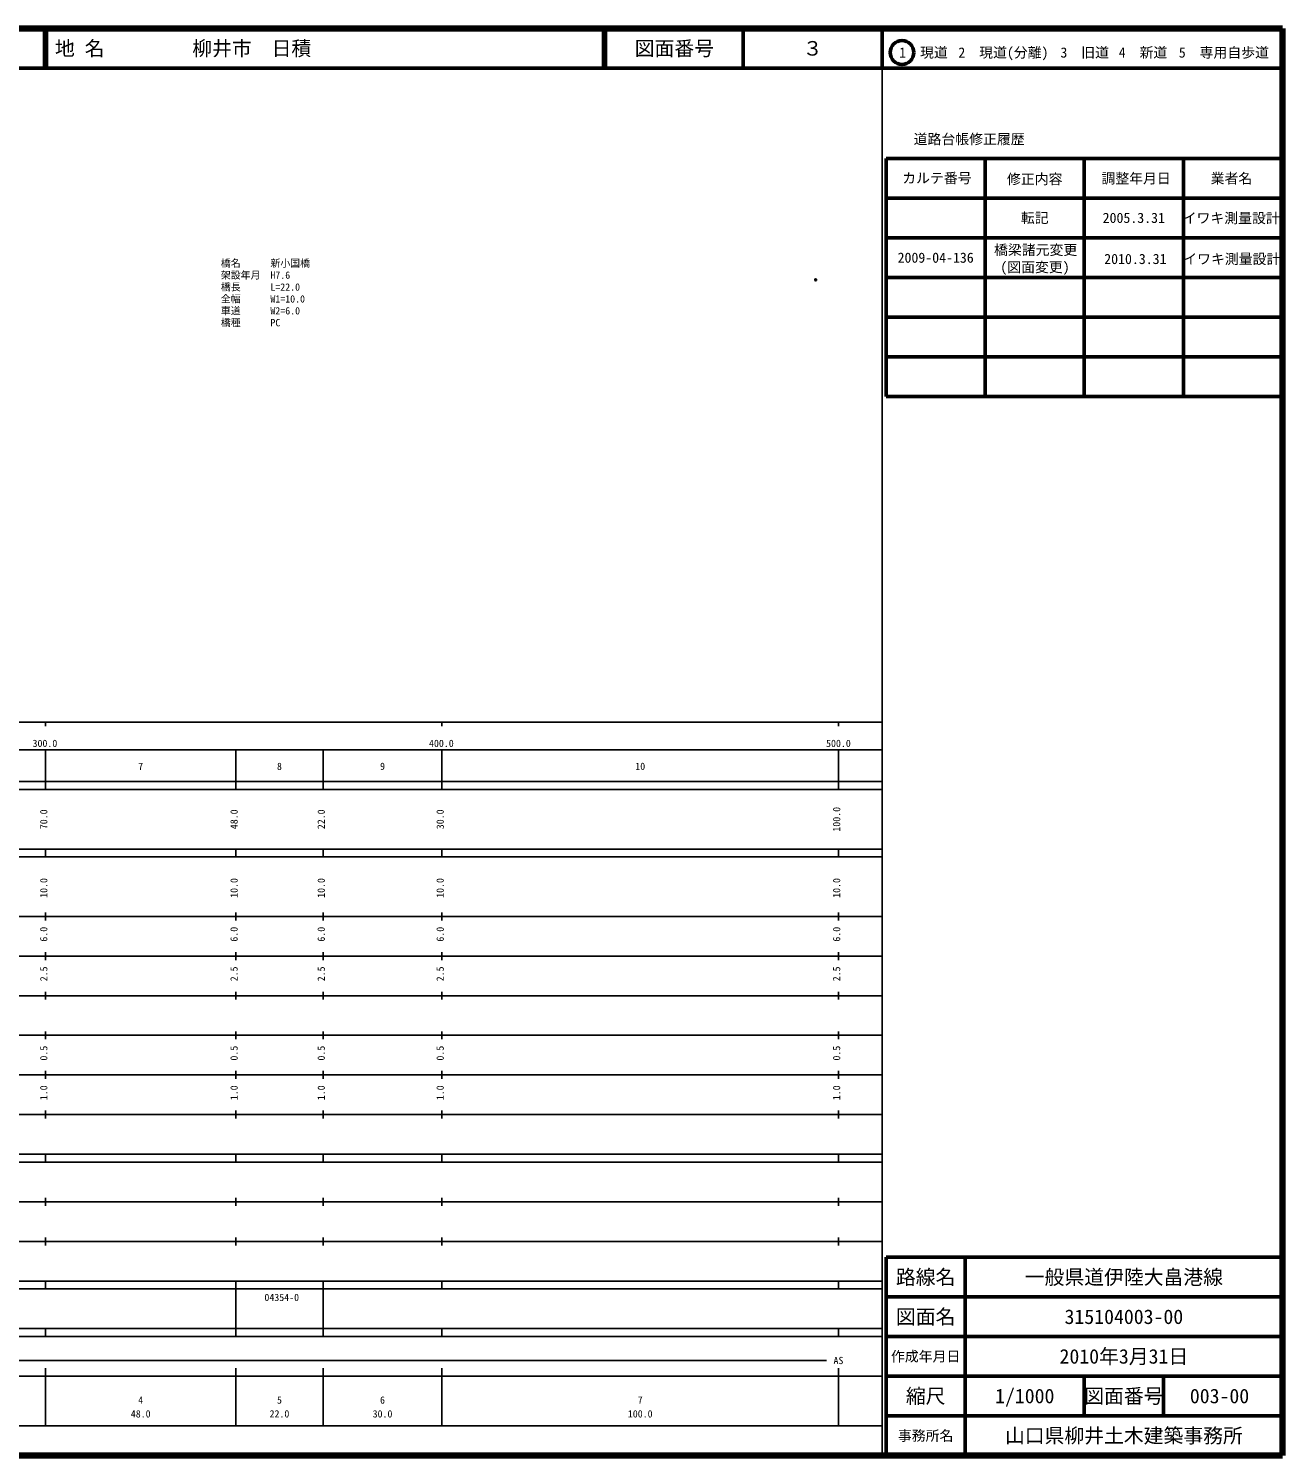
# Model space of a CAD drawing. Units: millimetres on the paper, with parts at other scales. Extents: x 40 to 680, y 20 to 380.
# Drawn here: x 363.7 to 680, y 20 to 380 of the extents above; entities that cross this region are included whole.
import ezdxf
from ezdxf.enums import TextEntityAlignment as Align

# ---------------------------------------------------------------- set-up
doc = ezdxf.new("R2010")
doc.units = ezdxf.units.MM
doc.header["$PDMODE"] = 32
doc.header["$PDSIZE"] = 0.5
for name, color, linetype in [('M-OTRS', 6, 'Continuous'), ('M-STR-HTXT', 7, 'Continuous'), ('M-TTL-TXT', 7, 'Continuous')]:
    doc.layers.add(name, color=color, linetype=linetype)
for name, color, linetype, lineweight in [('M-TTL', 2, 'Continuous', 140), ('M-TTL-BAND', 7, 'Continuous', 25), ('M-TTL-FRAM', 2, 'Continuous', 50), ('M-TTL-LINE', 7, 'Continuous', 50)]:
    doc.layers.add(name, color=color, linetype=linetype, lineweight=lineweight)
doc.styles.add('ＭＳ ゴシック', font='')
doc.styles.get('ＭＳ ゴシック').set_extended_font_data('MS Gothic')

msp = doc.modelspace()

# ---------------------------------------------------------------- linework, layer by layer
at = {"layer": 'M-OTRS'}
msp.add_point((562.256, 316.61), dxfattribs=at)
at = {"layer": 'M-TTL'}
for p, q in [((680, 380), (40, 380)), ((680, 20), (680, 380)), ((40, 20), (680, 20))]:
    msp.add_line(p, q, dxfattribs=at)
at = {"layer": 'M-TTL-BAND'}
for p, q in [((579, 20), (579, 370)), ((40, 205), (579, 205)), ((368, 205), (368, 204)), ((468, 205), (468, 204)), ((568, 205), (568, 204)), ((68, 198), (579, 198)), ((368, 188), (368, 198)), ((416, 188), (416, 198)), ((438, 188), (438, 198)), ((468, 188), (468, 198)), ((568, 188), (568, 198)), ((40, 190), (579, 190)), ((40, 188), (579, 188)), ((40, 173), (579, 173)), ((368, 171), (368, 173)), ((416, 171), (416, 173)), ((438, 171), (438, 173)), ((468, 171), (468, 173)), ((568, 171), (568, 173)), ((40, 171), (579, 171)), ((40, 156), (579, 156)), ((368, 155), (368, 157)), ((416, 155), (416, 157)), ((438, 155), (438, 157)), ((468, 155), (468, 157)), ((568, 155), (568, 157)), ((46, 146), (579, 146)), ((368, 145), (368, 147)), ((416, 145), (416, 147)), ((438, 145), (438, 147)), ((468, 145), (468, 147)), ((568, 145), (568, 147)), ((368, 135), (368, 137)), ((416, 135), (416, 137)), ((438, 135), (438, 137)), ((468, 135), (468, 137)), ((568, 135), (568, 137)), ((52, 136), (579, 136)), ((46, 126), (579, 126)), ((368, 125), (368, 127)), ((416, 125), (416, 127)), ((438, 125), (438, 127)), ((468, 125), (468, 127)), ((568, 125), (568, 127)), ((52, 116), (579, 116)), ((368, 115), (368, 117)), ((416, 115), (416, 117)), ((438, 115), (438, 117)), ((468, 115), (468, 117)), ((568, 115), (568, 117)), ((46, 106), (579, 106)), ((368, 105), (368, 107)), ((416, 105), (416, 107)), ((438, 105), (438, 107)), ((468, 105), (468, 107)), ((568, 105), (568, 107)), ((40, 96), (579, 96)), ((40, 94), (579, 94)), ((368, 94), (368, 96)), ((416, 94), (416, 96)), ((438, 94), (438, 96)), ((468, 94), (468, 96)), ((568, 94), (568, 96)), ((49, 84), (579, 84)), ((368, 83), (368, 85)), ((416, 83), (416, 85)), ((438, 83), (438, 85)), ((468, 83), (468, 85)), ((568, 83), (568, 85)), ((40, 74), (579, 74)), ((368, 73), (368, 75)), ((416, 73), (416, 75)), ((438, 73), (438, 75)), ((468, 73), (468, 75)), ((568, 73), (568, 75)), ((40, 64), (579, 64)), ((40, 62), (579, 62)), ((368, 62), (368, 64)), ((416, 62), (416, 64)), ((416, 52), (416, 62)), ((438, 62), (438, 64)), ((438, 52), (438, 62)), ((468, 62), (468, 64)), ((568, 62), (568, 64)), ((40, 52), (579, 52)), ((368, 50), (368, 52)), ((416, 50), (416, 52)), ((438, 50), (438, 52)), ((468, 50), (468, 52)), ((568, 50), (568, 52)), ((40, 50), (579, 50)), ((71, 44), (565, 44)), ((40, 40), (579, 40)), ((368, 27.5), (368, 42)), ((416, 27.5), (416, 42)), ((438, 27.5), (438, 42)), ((468, 27.5), (468, 42)), ((568, 27.5), (568, 42)), ((68, 27.5), (579, 27.5))]:
    msp.add_line(p, q, dxfattribs=at)
at = {"layer": 'M-TTL-FRAM'}
for p, q in [((580, 347.197), (580, 287.197)), ((580, 347.197), (680, 347.197)), ((580, 287.197), (680, 287.197)), ((680, 70), (580, 70)), ((580, 70), (580, 20))]:
    msp.add_line(p, q, dxfattribs=at)
at = {"layer": 'M-TTL-LINE'}
for p, q in [((367.75, 380), (367.75, 370)), ((368.25, 380), (368.25, 370)), ((508.747, 380), (508.747, 370)), ((509.247, 380), (509.247, 370)), ((543.997, 380), (543.997, 370)), ((579, 380), (579, 370)), ((40, 370), (680, 370)), ((605, 347.197), (605, 287.197)), ((630, 347.197), (630, 287.197)), ((655, 347.197), (655, 287.197)), ((580, 337.197), (680, 337.197)), ((580, 327.197), (680, 327.197)), ((580, 317.197), (680, 317.197)), ((580, 307.197), (680, 307.197)), ((580, 297.197), (680, 297.197)), ((600, 70), (600, 20)), ((680, 60), (580, 60)), ((680, 50), (580, 50)), ((680, 40), (580, 40)), ((630, 40), (630, 30)), ((650, 40), (650, 30)), ((680, 30), (580, 30))]:
    msp.add_line(p, q, dxfattribs=at)
msp.add_circle((584.031, 373.958), 3, dxfattribs=at)

# ---------------------------------------------------------------- texts
at = {"layer": 'M-STR-HTXT', "style": 'ＭＳ ゴシック'}
for s, p in [('橋名\u3000\u3000\u3000新小国橋', (412.216, 319.322)), ('架設年月\u3000H7.6', (412.216, 316.322)), ('橋長\u3000\u3000\u3000L=22.0', (412.216, 313.322)), ('全幅\u3000\u3000\u3000W1=10.0', (412.216, 310.322)), ('車道\u3000\u3000\u3000W2=6.0', (412.216, 307.322)), ('橋種\u3000\u3000\u3000PC', (412.216, 304.322))]:
    msp.add_text(s, height=1.833, dxfattribs=at).set_placement(p, align=Align.BOTTOM_LEFT)
at = {"layer": 'M-TTL-BAND', "style": 'ＭＳ ゴシック'}
for s, p in [('300.0', (367.844, 198.195)), ('400.0', (467.844, 198.195)), ('500.0', (568, 198.195)), ('500.0', (568, 198.195)), ('7', (392, 192.405)), ('8', (427, 192.405)), ('9', (453, 192.405)), ('10', (518, 192.405)), ('AS', (568, 42.5)), ('4', (392, 32.523)), ('5', (427, 32.523)), ('6', (453, 32.523)), ('7', (518, 32.523)), ('48.0', (392, 29.033)), ('22.0', (427, 29.033)), ('30.0', (453, 29.033)), ('100.0', (518, 29.033))]:
    msp.add_text(s, height=1.833, dxfattribs=at).set_placement(p, align=Align.BOTTOM_CENTER)
for s, p in [('70.0', (369, 180.5)), ('48.0', (417, 180.5)), ('22.0', (439, 180.5)), ('30.0', (469, 180.5)), ('100.0', (569, 180.5)), ('10.0', (369, 163.174)), ('10.0', (417, 163.174)), ('10.0', (439, 163.174)), ('10.0', (469, 163.174)), ('10.0', (569, 163.174)), ('6.0', (369, 151.5)), ('6.0', (417, 151.5)), ('6.0', (439, 151.5)), ('6.0', (469, 151.5)), ('6.0', (569, 151.5)), ('2.5', (369, 141.5)), ('2.5', (417, 141.5)), ('2.5', (439, 141.5)), ('2.5', (469, 141.5)), ('2.5', (569, 141.5)), ('0.5', (369, 121.5)), ('0.5', (417, 121.5)), ('0.5', (439, 121.5)), ('0.5', (469, 121.5)), ('0.5', (569, 121.5)), ('1.0', (369, 111.5)), ('1.0', (417, 111.5)), ('1.0', (439, 111.5)), ('1.0', (469, 111.5)), ('1.0', (569, 111.5))]:
    msp.add_text(s, height=1.833, rotation=90, dxfattribs=at).set_placement(p, align=Align.BOTTOM_CENTER)
msp.add_text('04354-0', height=1.833, dxfattribs=at).set_placement((423.211, 58.405), align=Align.BOTTOM_LEFT)
at = {"layer": 'M-TTL-TXT', "style": 'ＭＳ ゴシック'}
for s, p in [('地 名', (370.38, 375)), ('柳井市\u3000日積', (405.024, 375))]:
    msp.add_text(s, height=3.666, dxfattribs=at).set_placement(p, align=Align.MIDDLE_LEFT)
for s, height, p in [('図面番号', 3.666, (526.622, 375)), ('３', 3.666, (561.497, 375)), ('1\u3000現道', 2.566, (589.448, 373.958)), ('2\u3000現道(分離)', 2.566, (609.619, 373.958)), ('3\u3000旧道', 2.566, (630.121, 373.958)), ('4\u3000新道', 2.566, (644.824, 373.958)), ('5\u3000専用自歩道', 2.566, (665.228, 373.958)), ('道路台帳修正履歴', 2.566, (600.968, 352.113)), ('カルテ番号', 2.566, (592.839, 342.277)), ('修正内容', 2.566, (617.509, 342.023)), ('調整年月日', 2.566, (643.089, 342.197)), ('業者名', 2.566, (667.134, 342.197)), ('転記', 2.566, (617.5, 332.245)), ('2005.3.31', 2.566, (642.5, 332.245)), ('イワキ測量設計', 2.566, (667.077, 332.189)), ('橋梁諸元変更', 2.566, (617.749, 324.16)), ('2009-04-136', 2.566, (592.524, 322.197)), ('(図面変更)', 2.566, (617.575, 319.817)), ('2010.3.31', 2.566, (642.898, 321.869)), ('イワキ測量設計', 2.566, (667.219, 321.869)), ('路線名', 3.666, (590, 65)), ('路線名', 3.666, (590, 65)), ('一般県道伊陸大畠港線', 3.666, (640, 65)), ('図面名', 3.666, (590, 55)), ('図面名', 3.666, (590, 55)), ('315104003-00', 3.666, (640, 55)), ('2010年3月31日', 3.666, (640, 45)), ('作成年月日', 2.566, (590, 45)), ('作成年月日', 2.566, (590, 45)), ('縮尺', 3.666, (590, 35)), ('縮尺', 3.666, (590, 35)), ('1/1000', 3.666, (615, 35)), ('図面番号', 3.666, (640, 35)), ('図面番号', 3.666, (640, 35)), ('003-00', 3.666, (664.125, 35)), ('事務所名', 2.566, (590, 25)), ('事務所名', 2.566, (590, 25)), ('山口県柳井土木建築事務所', 3.666, (640, 25))]:
    msp.add_text(s, height=height, dxfattribs=at).set_placement(p, align=Align.MIDDLE_CENTER)

doc.saveas('drawing.dxf')
